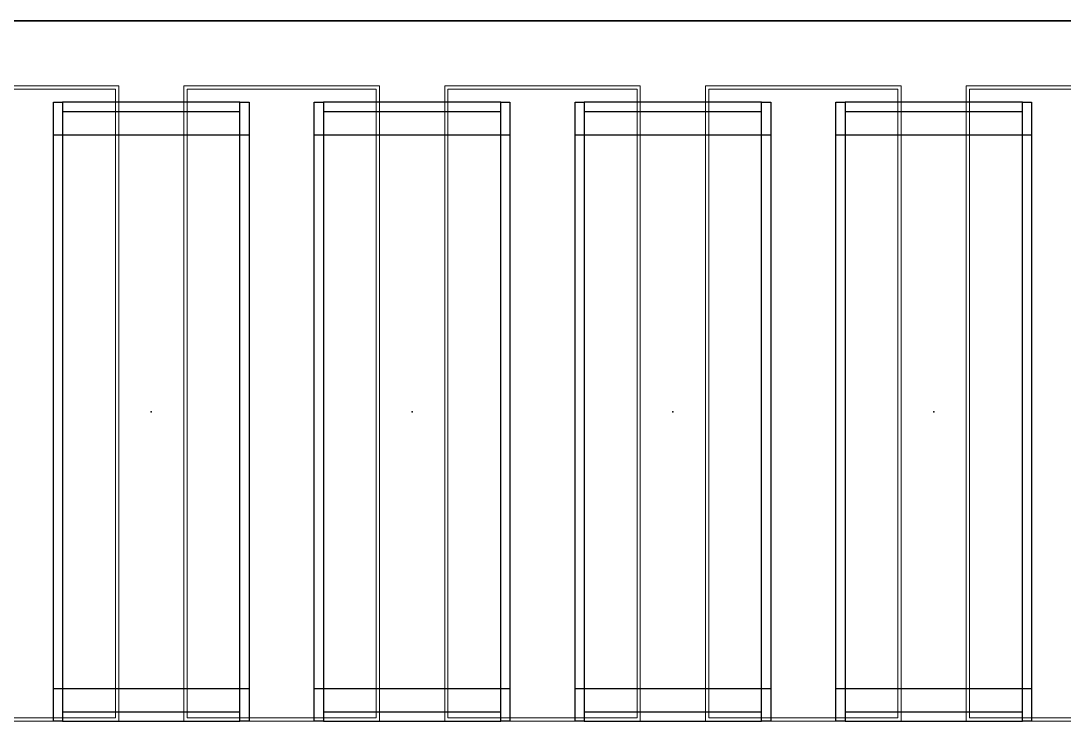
# Model space of a CAD drawing. Header units: millimetres. Extents: x 813027 to 1148939, y -931049 to -10.
# Drawn here: x 966740 to 968340, y -111760 to -110685 of the extents above; entities that cross this region are included whole.
import ezdxf

# ---------------------------------------------------------------- set-up
doc = ezdxf.new("R2010")
doc.units = ezdxf.units.MM
doc.layers.add('A-GLAZ-CURT', color=2, linetype='Continuous', lineweight=9)
doc.layers.add('I-WALL-E', color=2, linetype='Continuous', lineweight=25)
doc.layers.add('A11_ALU.SOLID SHEET', color=7, linetype='Continuous')

# ---------------------------------------------------------------- blocks, each defined once
blk = doc.blocks.new('DPA_CP_Metal Ceiling Panel - Vertical Panel with Gap-23421632-4160 - LOWER PLATFORM LEVEL - REFLECTED CEILING GENERAL PLAN')
at = {"layer": 'A-GLAZ-CURT'}
for p, q in [((966196.3, -111761.8), (966196.3, -110786.8)), ((966196.3, -110786.8), (966496.3, -110786.8)), ((966196.3, -111761.8), (966196.3, -110786.8)), ((966196.3, -110786.8), (966496.3, -110786.8)), ((966496.3, -110786.8), (966196.3, -110786.8)), ((966196.3, -110786.8), (966196.3, -111761.8)), ((966496.3, -110786.8), (966196.3, -110786.8)), ((966196.3, -110786.8), (966196.3, -111761.8)), ((966196.3, -111761.8), (966196.3, -110786.8)), ((966196.3, -110786.8), (966496.3, -110786.8)), ((966201.3, -111756.8), (966201.3, -110791.8)), ((966201.3, -110791.8), (966491.3, -110791.8)), ((966491.3, -110791.8), (966491.3, -111756.8)), ((966496.3, -111761.8), (966496.3, -110786.8)), ((966496.3, -110786.8), (966496.3, -111761.8)), ((966496.3, -111761.8), (966496.3, -110786.8)), ((966496.3, -111761.8), (966496.3, -110786.8)), ((966496.3, -110786.8), (966496.3, -111761.8)), ((966201.3, -111756.8), (966491.3, -111756.8)), ((966196.3, -111761.8), (966496.3, -111761.8)), ((966496.3, -111761.8), (966196.3, -111761.8)), ((966196.3, -111761.8), (966496.3, -111761.8)), ((966196.3, -111761.8), (966496.3, -111761.8)), ((966496.3, -111761.8), (966196.3, -111761.8))]:
    blk.add_line(p, q, dxfattribs=at)
blk = doc.blocks.new('C-2-PP21-AR-4160-01-B_20250829-084021_EXCL')
at = {"layer": 'A-GLAZ-CURT'}
for p in [(-1046696.3, 105341.8), (-1046296.3, 105341.8), (-1045896.3, 105341.8), (-1045496.3, 105341.8), (-1045096.3, 105341.8)]:
    blk.add_blockref('DPA_CP_Metal Ceiling Panel - Vertical Panel with Gap-23421632-4160 - LOWER PLATFORM LEVEL - REFLECTED CEILING GENERAL PLAN', p, dxfattribs=at)
blk = doc.blocks.new('*U565')
for p, q in [((-425.3, 10850), (-425.3, 11150)), ((425, 11150), (425, 10850)), ((-425.3, 10450), (-425.3, 10750)), ((425, 10750), (425, 10450)), ((-425.3, 10050), (-425.3, 10350)), ((425, 10350), (425, 10050)), ((-425.3, 9650), (-425.3, 9950)), ((425, 9950), (425, 9650))]:
    blk.add_line(p, q)
for p in [(0, 11000), (0, 10600), (0, 10200), (0, 9800)]:
    blk.add_point(p)
at = {"layer": 'A11_ALU.SOLID SHEET', "color": 0}
for points in [[(-475, 11150), (475, 11150), (475, 11136), (-475, 11136)], [(-475, 10864), (-461, 10864), (-461, 11136), (-475, 11136)], [(475, 11136), (461, 11136), (461, 10864), (475, 10864)], [(-475, 10864), (475, 10864), (475, 10850), (-475, 10850)], [(-475, 10750), (475, 10750), (475, 10736), (-475, 10736)], [(-475, 10464), (-461, 10464), (-461, 10736), (-475, 10736)], [(475, 10736), (461, 10736), (461, 10464), (475, 10464)], [(-475, 10464), (475, 10464), (475, 10450), (-475, 10450)], [(-475, 10350), (475, 10350), (475, 10336), (-475, 10336)], [(-475, 10064), (-461, 10064), (-461, 10336), (-475, 10336)], [(475, 10336), (461, 10336), (461, 10064), (475, 10064)], [(-475, 10064), (475, 10064), (475, 10050), (-475, 10050)], [(-475, 9950), (475, 9950), (475, 9936), (-475, 9936)], [(-475, 9664), (-461, 9664), (-461, 9936), (-475, 9936)], [(475, 9936), (461, 9936), (461, 9664), (475, 9664)], [(-475, 9664), (475, 9664), (475, 9650), (-475, 9650)]]:
    blk.add_lwpolyline(points, close=True, dxfattribs=at)
blk = doc.blocks.new('C-2-PP21-AR-4160-01-B_20250829-084416_NEWCL')
blk.add_lwpolyline([(-117350, -5345), (-113350, -5345), (-113350, -5347), (-96550, -5347), (-96550, -2450), (-92235, -2450), (-92235, -6455), (-84190, -6455), (-84190, -5820), (-81330, -5820), (-81330, -5345), (-56900, -5345), (-56900, -6455), (-41740, -6455), (-41740, -2500), (-29350, -2500), (-29350, -5482), (-19750, -5482), (-19750, -5480), (-19400, -5480), (-19400, -7995), (-19350, -7995), (-19350, -9295), (-154550, -9295)])
at = {"rotation": 90}
blk.add_blockref('*U565', (-69150, -5945), dxfattribs=at)

msp = doc.modelspace()

# ---------------------------------------------------------------- linework, layer by layer
at = {"layer": 'I-WALL-E'}
for p, q in [((965752.5, -110685), (990490, -110685)), ((990490, -110685), (965752.5, -110685))]:
    msp.add_line(p, q, dxfattribs=at)

# ---------------------------------------------------------------- block references
msp.add_blockref('C-2-PP21-AR-4160-01-B_20250829-084021_EXCL', (1047090, -105340))

# ---------------------------------------------------------------- next in the draw order: block references
msp.add_blockref('C-2-PP21-AR-4160-01-B_20250829-084416_NEWCL', (1047090, -105340))

doc.saveas('drawing.dxf')
